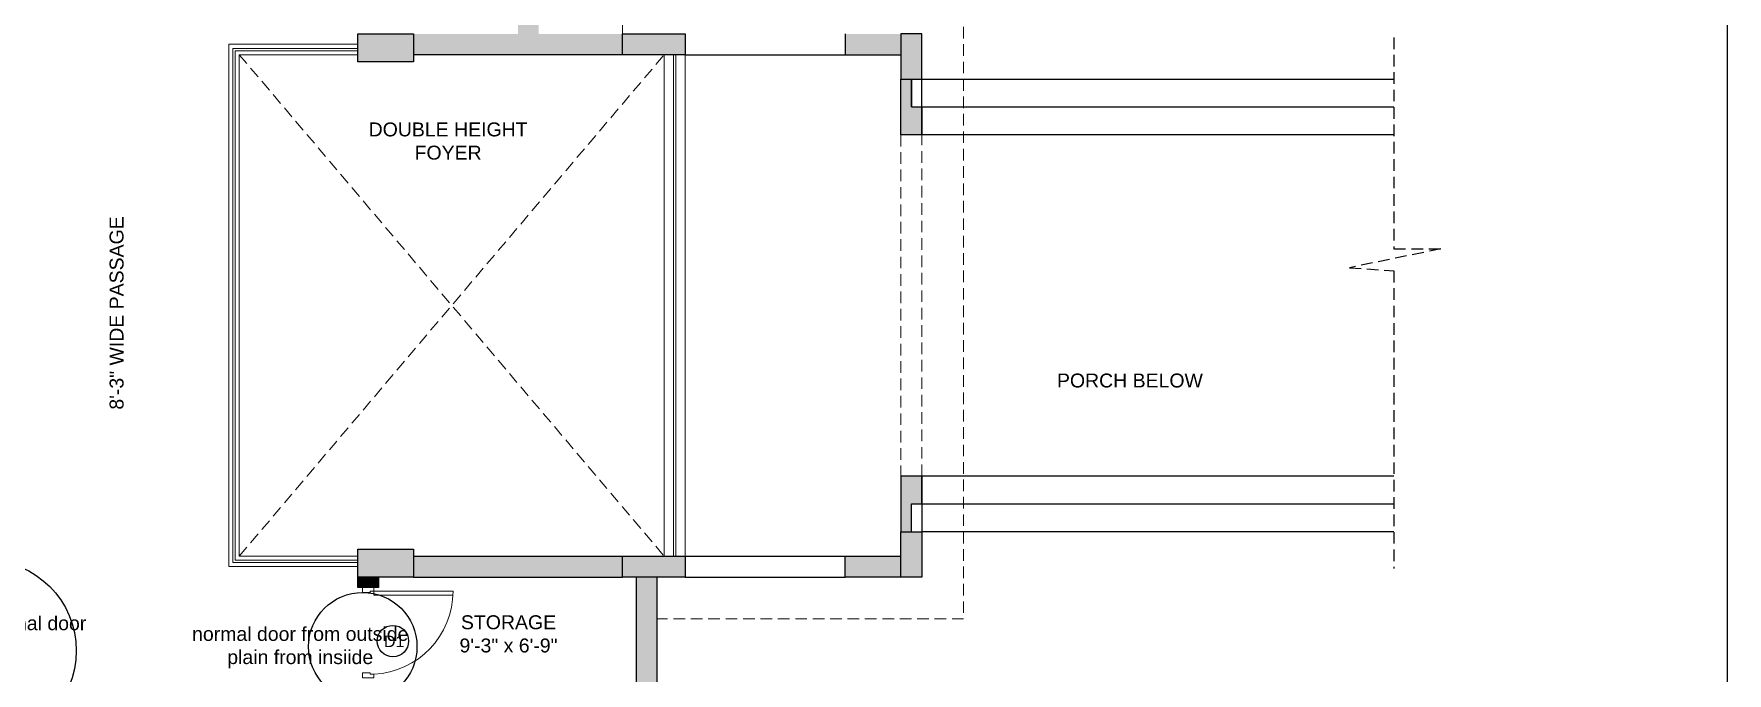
# Model space of a CAD drawing. Header units: inches. Extents: x 211391 to 214260, y -106888 to -102532.
# Drawn here: x 213530 to 214260, y -106394 to -106118 of the extents above; entities that cross this region are included whole.
import ezdxf

# ---------------------------------------------------------------- set-up
doc = ezdxf.new("R2010")
doc.units = ezdxf.units.IN
doc.header["$MEASUREMENT"] = 0
doc.linetypes.add('0226--P-00-GA 18.02.10$0$DASH', pattern=[0.35, 0.25, -0.1])
doc.linetypes.add('HIDDEN', pattern=[0.375, 0.25, -0.125])
doc.layers.get('0').update_dxf_attribs({"color": 4})
for name, color, linetype, lineweight in [('BEAM', 90, '0226--P-00-GA 18.02.10$0$DASH', 25), ('DOOR', 2, 'Continuous', 9), ('HATCH', 251, 'Continuous', 13), ('HIDDEN', 8, 'Continuous', 13), ('TEXT', 3, 'Continuous', 9), ('WALL', 5, 'Continuous', 25), ('window', 1, 'Continuous', 18)]:
    doc.layers.add(name, color=color, linetype=linetype, lineweight=lineweight)
doc.layers.add('COLUMN', color=6, linetype='Continuous')
doc.layers.get('BEAM').off()
doc.styles.add('STYLE1', font='arial.ttf', dxfattribs={"height": 8})

# ---------------------------------------------------------------- blocks, each defined once
blk = doc.blocks.new('*U5')
at = {"layer": 'DOOR'}
for points in [[(1.5, -4.54), (1.5, -3.04), (2, -3.04), (2, -0.04), (0, -0.04), (0, -4.54)], [(34.5, -4.54), (34.5, -3.04), (34, -3.04), (34, -0.04), (36, -0.04), (36, -4.54)]]:
    blk.add_lwpolyline(points, close=True, dxfattribs=at)
blk.add_lwpolyline([(34.5, -4.54, -0.400224), (1.5, -36.04), (1.5, -4.54), (3, -4.54), (3, -36.01)], format="xyb", dxfattribs=at)
blk = doc.blocks.new('79')
at = {"layer": 'COLUMN', "ltscale": 20, "true_color": 0xdd22ba}
h = blk.add_hatch(color=212, dxfattribs=at)
h.dxf.hatch_style = 1
h.paths.add_polyline_path([(213669.89, -104272.04), (213693.89, -104272.04), (213693.89, -104260.04), (213669.89, -104260.04)])
h = blk.add_hatch(color=212, dxfattribs=at)
h.dxf.hatch_style = 1
h.paths.add_polyline_path([(213810.89, -104260.04), (213783.89, -104260.04), (213783.89, -104269.04), (213810.89, -104269.04)])
h = blk.add_hatch(color=212, dxfattribs=at)
h.dxf.hatch_style = 1
h.paths.add_polyline_path([(213669.89, -104494.04), (213693.89, -104494.04), (213693.89, -104482.04), (213669.89, -104482.04)])
h = blk.add_hatch(color=212, dxfattribs=at)
h.dxf.hatch_style = 1
h.paths.add_polyline_path([(213810.89, -104485.04), (213783.89, -104485.04), (213783.89, -104494.04), (213810.89, -104494.04)])
at = {"layer": 'COLUMN', "ltscale": 20}
for points in [[(213693.89, -104272.04), (213669.89, -104272.04), (213669.89, -104260.04), (213693.89, -104260.04)], [(213783.89, -104260.04), (213810.89, -104260.04), (213810.89, -104269.04), (213783.89, -104269.04)], [(213693.89, -104494.04), (213669.89, -104494.04), (213669.89, -104482.04), (213693.89, -104482.04)], [(213783.89, -104485.04), (213810.89, -104485.04), (213810.89, -104494.04), (213783.89, -104494.04)]]:
    blk.add_lwpolyline(points, close=True, dxfattribs=at)

msp = doc.modelspace()

# ---------------------------------------------------------------- hatches: boundary and pattern name
at = {"layer": 'COLUMN', "ltscale": 25}
h = msp.add_hatch(color=256, dxfattribs=at)
h.dxf.hatch_style = 1
h.paths.add_polyline_path([(213912.89, -106118.4), (213903.89, -106118.4), (213903.89, -106137.9), (213912.89, -106137.9)])
h = msp.add_hatch(color=256, dxfattribs=at)
h.dxf.hatch_style = 1
h.paths.add_polyline_path([(213908.39, -106137.9), (213903.89, -106137.9), (213903.89, -106149.9), (213908.39, -106149.9)])
h = msp.add_hatch(color=256, dxfattribs=at)
h.dxf.hatch_style = 1
h.paths.add_polyline_path([(213908.39, -106149.9), (213908.39, -106137.9), (213903.89, -106137.9), (213903.89, -106161.9), (213912.89, -106161.9), (213912.89, -106149.9)])
h = msp.add_hatch(color=256, dxfattribs=at)
h.dxf.hatch_style = 1
h.paths.add_polyline_path([(213912.89, -106308.9), (213903.89, -106308.9), (213903.89, -106332.9), (213908.39, -106332.9), (213908.39, -106320.9), (213912.89, -106320.9)])
h = msp.add_hatch(color=256, dxfattribs=at)
h.dxf.hatch_style = 1
h.paths.add_polyline_path([(213912.89, -106332.9), (213903.89, -106332.9), (213903.89, -106352.4), (213912.89, -106352.4)])
at = {"layer": 'HATCH', "ltscale": 15}
h = msp.add_hatch(color=256, dxfattribs=at)
h.dxf.hatch_style = 1
h.paths.add_polyline_path([(213783.89, -106118.4), (213747.89, -106118.4), (213747.89, -106058.4), (213738.89, -106058.4), (213738.89, -106118.4), (213693.89, -106118.4), (213693.89, -106127.4), (213783.89, -106127.4)])
at = {"layer": 'HATCH'}
h = msp.add_hatch(color=251, dxfattribs=at)
h.dxf.hatch_style = 1
h.paths.add_polyline_path([(213903.89, -106118.4), (213879.89, -106118.4), (213879.89, -106127.4), (213903.89, -106127.4)])
at = {"layer": 'HATCH', "ltscale": 15}
h = msp.add_hatch(color=256, dxfattribs=at)
h.dxf.hatch_style = 1
h.paths.add_polyline_path([(213783.89, -106343.4), (213693.89, -106343.4), (213693.89, -106352.4), (213783.89, -106352.4)])
at = {"layer": 'HATCH'}
h = msp.add_hatch(color=251, dxfattribs=at)
h.dxf.hatch_style = 1
h.paths.add_polyline_path([(213903.89, -106352.4), (213879.89, -106352.4), (213879.89, -106343.4), (213903.89, -106343.4)])
at = {"layer": 'HATCH', "ltscale": 15}
h = msp.add_hatch(color=256, dxfattribs=at)
h.dxf.hatch_style = 1
h.paths.add_polyline_path([(213678.89, -106352.4), (213669.89, -106352.4), (213669.89, -106356.9), (213678.89, -106356.9)])
h = msp.add_hatch(color=256, dxfattribs=at)
h.dxf.hatch_style = 1
h.paths.add_polyline_path([(213846.89, -106433.4), (213798.89, -106433.4), (213798.89, -106352.4), (213789.89, -106352.4), (213789.89, -106433.4), (213738.89, -106433.4), (213738.89, -106442.4), (213846.89, -106442.4)])

# ---------------------------------------------------------------- linework, layer by layer
at = {"layer": 'COLUMN', "ltscale": 25}
for p, q in [((213903.89, -106149.9), (213903.89, -106137.9)), ((213908.39, -106149.9), (213908.39, -106137.9)), ((213912.89, -106149.9), (213912.89, -106137.9)), ((213912.89, -106149.9), (213912.89, -106137.9)), ((213912.89, -106320.9), (213912.89, -106332.9))]:
    msp.add_line(p, q, dxfattribs=at)
for points in [[(213903.89, -106118.4), (213903.89, -106137.9), (213912.89, -106137.9), (213912.89, -106118.4)], [(213903.89, -106352.4), (213903.89, -106332.9), (213912.89, -106332.9), (213912.89, -106352.4)]]:
    msp.add_lwpolyline(points, close=True, dxfattribs=at)
for points in [[(213908.39, -106137.9), (213908.39, -106149.9), (213912.89, -106149.9), (213912.89, -106161.9), (213903.89, -106161.9), (213903.89, -106137.9)], [(213908.39, -106332.9), (213908.39, -106320.9), (213912.89, -106320.9), (213912.89, -106308.9), (213903.89, -106308.9), (213903.89, -106332.9)]]:
    msp.add_lwpolyline(points, dxfattribs=at)
at = {"layer": 'Defpoints', "ltscale": 20}
for points in [[(213912.89, -106137.9), (214194.89, -106137.9), (214194.89, -106149.9)], [(214194.89, -106320.9), (214194.89, -106332.9), (213912.89, -106332.9)]]:
    msp.add_lwpolyline(points, dxfattribs=at)
for points in [[(213912.89, -106149.9), (214206.89, -106149.9), (214206.89, -106161.9), (213912.89, -106161.9)], [(213912.89, -106320.9), (214206.89, -106320.9), (214206.89, -106308.9), (213912.89, -106308.9)]]:
    msp.add_lwpolyline(points, close=True, dxfattribs=at)
at = {"layer": 'Defpoints', "linetype": 'HIDDEN', "ltscale": 20}
msp.add_lwpolyline([(214194.89, -106161.9), (214194.89, -106308.9)], dxfattribs=at)
at = {"layer": 'Defpoints', "ltscale": 15}
for centre, radius in [((213509.58, -106384.14), 39.09), ((213672.04, -106382.4), 23.36)]:
    msp.add_circle(centre, radius, dxfattribs=at)
at = {"layer": 'Defpoints'}
msp.add_circle((213685.05, -106380), 6.76, dxfattribs=at)
at = {"layer": 'HIDDEN', "linetype": 'HIDDEN', "ltscale": 20}
for p, q in [((213618.89, -106127.4), (213801.89, -106343.4)), ((213618.89, -106343.4), (213801.89, -106127.4)), ((213903.89, -106161.9), (213903.89, -106308.9)), ((213912.89, -106308.9), (213912.89, -106161.9))]:
    msp.add_line(p, q, dxfattribs=at)
msp.add_lwpolyline([(213783.89, -106118.4), (213783.89, -106100.4), (213930.89, -106100.4), (213930.89, -106370.4), (213798.89, -106370.4)], dxfattribs=at)
at = {"layer": 'WALL', "color": 1, "lineweight": 13, "ltscale": 20}
for p, q in [((213614.39, -106347.9), (213614.39, -106122.9)), ((213669.89, -106122.9), (213614.39, -106122.9)), ((213616.14, -106346.15), (213616.14, -106124.65)), ((213669.89, -106124.65), (213616.14, -106124.65)), ((213617.14, -106345.15), (213617.14, -106125.65)), ((213669.89, -106125.65), (213617.14, -106125.65)), ((213618.89, -106343.4), (213618.89, -106127.4)), ((213669.89, -106127.4), (213618.89, -106127.4)), ((213614.39, -106347.9), (213669.89, -106347.9)), ((213616.14, -106346.15), (213669.89, -106346.15)), ((213617.14, -106345.15), (213669.89, -106345.15)), ((213618.89, -106343.4), (213669.89, -106343.4))]:
    msp.add_line(p, q, dxfattribs=at)
at = {"layer": 'WALL'}
for p, q in [((213879.89, -106118.4), (213879.89, -106127.4)), ((213810.89, -106127.4), (213879.89, -106127.4)), ((213879.89, -106127.4), (213903.89, -106127.4)), ((213810.89, -106343.4), (213879.89, -106343.4)), ((213879.89, -106352.4), (213879.89, -106343.4)), ((213879.89, -106343.4), (213903.89, -106343.4)), ((213810.89, -106352.4), (213879.89, -106352.4)), ((213903.89, -106352.4), (213879.89, -106352.4))]:
    msp.add_line(p, q, dxfattribs=at)
at = {"layer": 'WALL', "ltscale": 20}
for p, q in [((213783.89, -106127.4), (213693.89, -106127.4)), ((213693.89, -106343.4), (213783.89, -106343.4)), ((213669.89, -106356.9), (213669.89, -106352.4)), ((213678.89, -106356.9), (213669.89, -106356.9)), ((213678.89, -106352.4), (213678.89, -106356.9)), ((213693.89, -106352.4), (213783.89, -106352.4)), ((213789.89, -106352.4), (213789.89, -106433.4)), ((213798.89, -106433.4), (213798.89, -106352.4))]:
    msp.add_line(p, q, dxfattribs=at)
at = {"layer": 'window', "ltscale": 20}
for p, q in [((213801.89, -106127.4), (213801.89, -106343.4)), ((213805.89, -106343.4), (213805.89, -106127.4)), ((213806.89, -106343.4), (213806.89, -106127.4)), ((213810.89, -106127.4), (213810.89, -106343.4))]:
    msp.add_line(p, q, dxfattribs=at)

# ---------------------------------------------------------------- block references
at = {"layer": 'BEAM'}
msp.add_blockref('79', (0, -1858.36), dxfattribs=at)
at = {"layer": 'DOOR', "ltscale": 5, "xscale": -1.083333333340205, "yscale": 1.083333333340205, "zscale": 1.083333333340205, "rotation": 90}
msp.add_blockref('*U5', (213671.91, -106356.9), dxfattribs=at)

# ---------------------------------------------------------------- texts
at = {"layer": 'Defpoints', "style": 'STYLE1'}
msp.add_text('D1', height=5, dxfattribs=at).set_placement((213681.14, -106382.6))
at = {"layer": 'Defpoints', "ltscale": 15, "char_height": 6, "attachment_point": 3, "style": 'STYLE1'}
for s, heights, insert in [('\\A1;\\pxqc;normal door ', [-6.1], (213581.61, -106369.3)), ('\\A1;\\pxqc;normal door from outside\\Pplain from insiide', [-17.87], (213696.13, -106373.9))]:
    msp.add_mtext_dynamic_manual_height_columns(s, width=101.9942, gutter_width=35, heights=heights, dxfattribs=dict(at, insert=insert))
at = {"layer": 'TEXT', "ltscale": 10, "char_height": 6, "attachment_point": 3, "style": 'STYLE1'}
for s, width, heights, insert in [('\\A1;\\pxqc;DOUBLE HEIGHT FOYER', 80.6746, [-16.32], (213749.16, -106156.57)), ('\\A1;\\pxqc;PORCH BELOW', 101.9942, [-6.21], (214053.51, -106264.74)), ('\\A1;\\pxqc;STORAGE\\P9\'-3" x 6\'-9"', 101.9942, [-16.24], (213785.84, -106368.89))]:
    msp.add_mtext_dynamic_manual_height_columns(s, width=width, gutter_width=35, heights=heights, dxfattribs=dict(at, insert=insert))
at = {"layer": 'TEXT', "ltscale": 10, "insert": (213563.01, -106197.01), "char_height": 6, "attachment_point": 3, "rotation": 90, "style": 'STYLE1'}
msp.add_mtext_dynamic_manual_height_columns('\\A1;8\'-3" WIDE PASSAGE', width=101.9942, gutter_width=35, heights=[-6.21], dxfattribs=at)

# ---------------------------------------------------------------- next in the draw order: wipeouts: each hides what was drawn before it
at = {"linetype": 'HIDDEN', "ltscale": 20}
msp.add_wipeout([(214116.26, -106119.95), (214116.26, -106211.03), (214136.4, -106211.03), (214097.09, -106219.13), (214116.26, -106220.51), (214116.26, -106348.77), (214219.97, -106349.6), (214218.67, -106119.64)], dxfattribs=at).dxf.layer = 'Defpoints'

# ---------------------------------------------------------------- next in the draw order: linework, layer by layer
at = {"ltscale": 15}
msp.add_lwpolyline([(213001.96, -105426.59), (214259.76, -105426.59), (214259.76, -106888.48), (213001.96, -106888.48)], close=True, dxfattribs=at)
at = {"layer": 'Defpoints', "linetype": 'HIDDEN', "ltscale": 20}
msp.add_lwpolyline([(214116.26, -106119.95), (214116.26, -106211.03), (214136.4, -106211.03), (214097.09, -106219.13), (214116.26, -106220.51), (214116.26, -106348.77)], dxfattribs=at)

doc.saveas('drawing.dxf')
